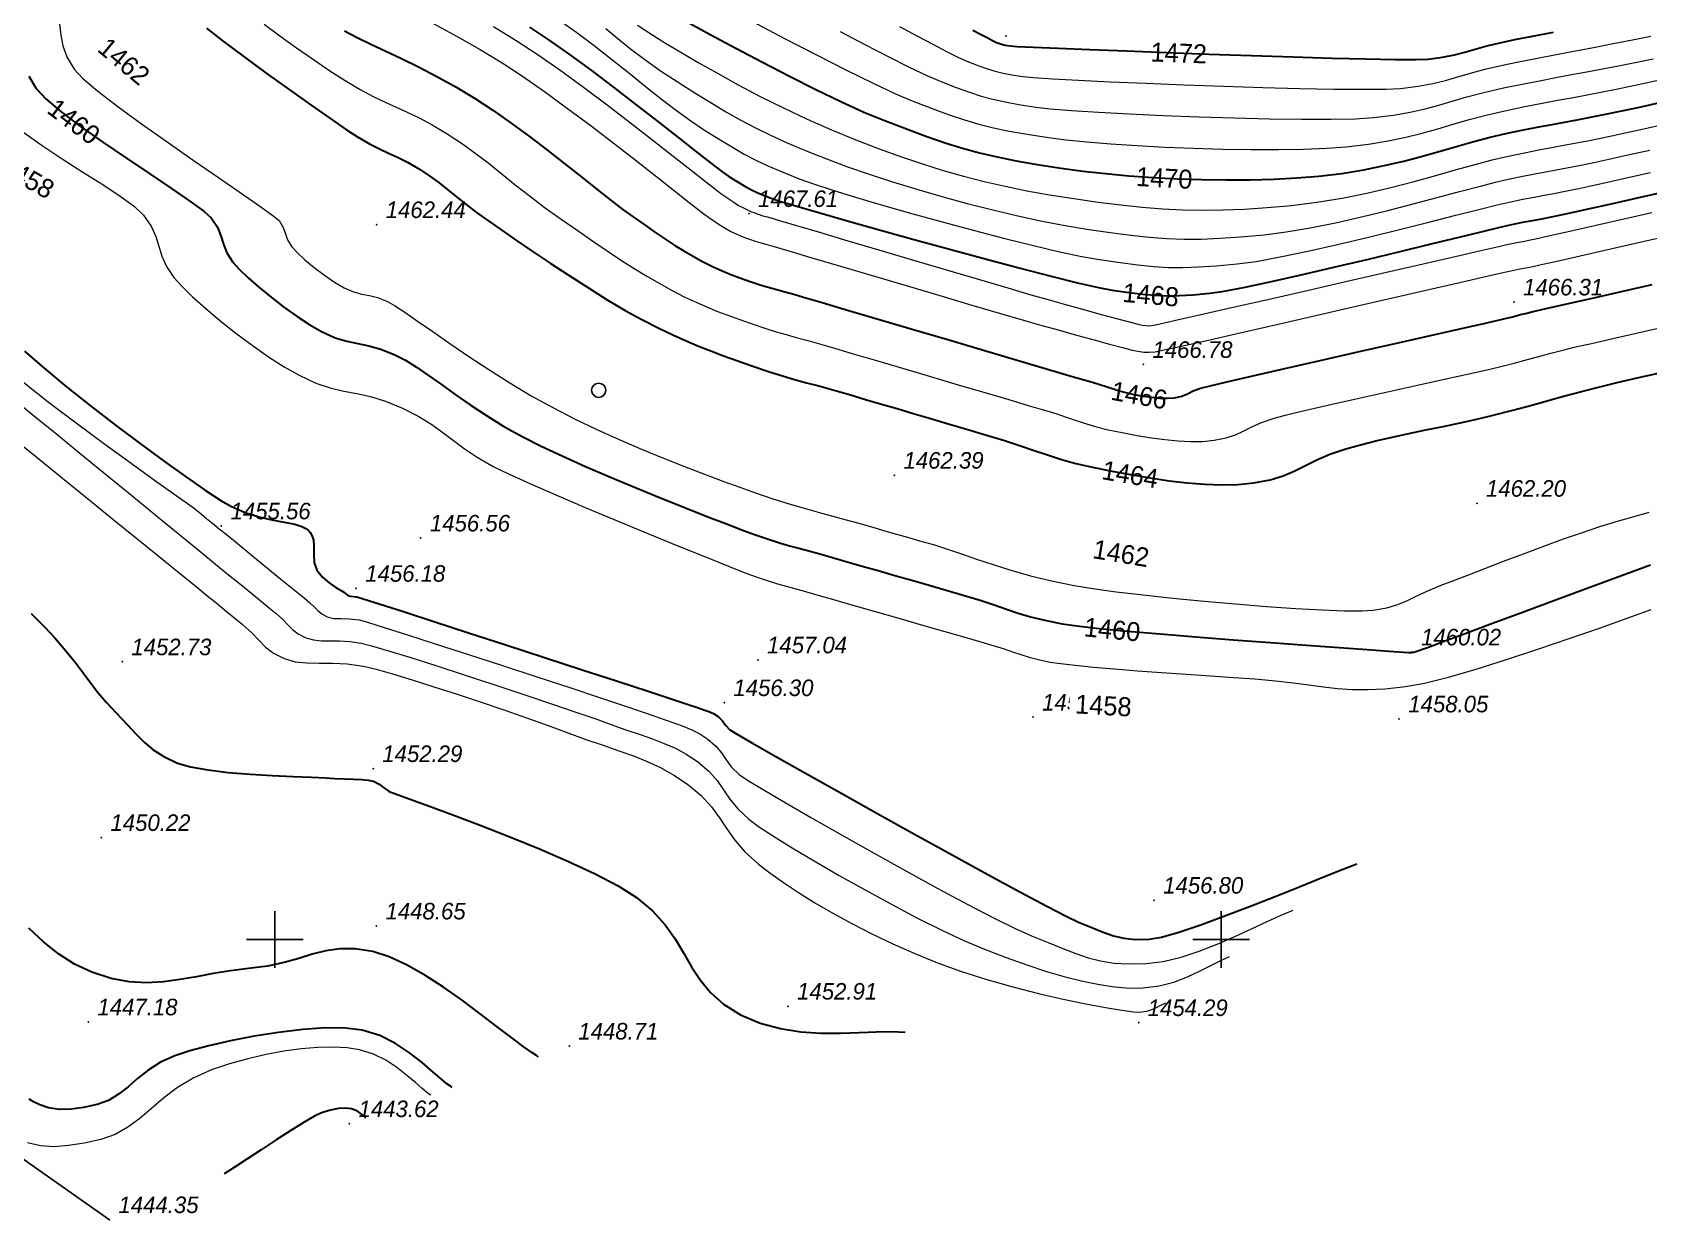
# Model space of a CAD drawing. Header units: millimetres. Extents: x 474337 to 1180020, y 4124662 to 4776603.
# Drawn here: x 861479 to 946882, y 4278740 to 4341484 of the extents above; entities that cross this region are included whole.
import ezdxf

# ---------------------------------------------------------------- set-up
doc = ezdxf.new("R2010")
doc.units = ezdxf.units.MM
doc.header["$PDMODE"] = 32
doc.header["$PDSIZE"] = 0.33
for name, color, linetype in [('(001) Сетка', 92, 'Continuous'), ('(004) Точки рельефа', 7, 'Continuous'), ('(014) Водопровод', 5, 'ИК_Водопровод -------в--------'), ('(031) Горизонтали', 42, 'Continuous'), ('(038) Деревья', 7, 'Continuous')]:
    doc.layers.add(name, color=color, linetype=linetype)
doc.layers.add('(032) Горизонтали утолщенные', color=32, linetype='Continuous', lineweight=30)
doc.layers.add('(042) Бергштрих11', color=32, linetype='Continuous', lineweight=30)
doc.styles.add('D-431', font='')
doc.styles.add('P-131', font='')
doc.styles.get('D-431').set_extended_font_data('D431', italic=True)
doc.styles.get('P-131').set_extended_font_data('P131')
doc.linetypes.add('ИК_Водопровод -------в--------', pattern='A,9,-0.6,["В",Standard,S=1.2,R=0,X=0,Y=-0.6],-1.2', length=10.8)

# ---------------------------------------------------------------- blocks, each defined once
blk = doc.blocks.new('Setka')
at = {"layer": '(001) Сетка'}
for p, q in [((0, 1.5), (0, -1.5)), ((-1.5, 0), (1.5, 0))]:
    blk.add_line(p, q, dxfattribs=at)
blk = doc.blocks.new('d')
at = {"layer": '(038) Деревья'}
blk.add_ellipse((0, 0), major_axis=(0.265, 0.265), ratio=1, start_param=5.497787, end_param=11.780972, dxfattribs=at)

msp = doc.modelspace()

# ---------------------------------------------------------------- linework, layer by layer
at = {"layer": '(004) Точки рельефа', "linetype": 'ByBlock', "lineweight": -2}
for p in [(912922, 4341293, 1470655), (899343, 4331907, 1466097), (879671, 4331322, 1460932), (939765, 4327233, 1464799), (920182, 4323932, 1465273), (907030, 4318079, 1460885), (937804, 4316596, 1460693), (871472, 4315402, 1454052), (882005, 4314761, 1455050), (878589, 4312102, 1454671), (934376, 4308740, 1458511), (866231, 4308219, 1451222), (899816, 4308321, 1455525), (898038, 4306061, 1454794), (914350, 4305295, 1456049), (933698, 4305202, 1456539), (879489, 4302577, 1450784), (865126, 4298934, 1448707), (920749, 4295622, 1455295), (879661, 4294259, 1447144), (901406, 4290022, 1451398), (864439, 4289192, 1445674), (919929, 4289154, 1452777), (889847, 4287913, 1447202), (878235, 4283811, 1442107), (865549, 4278740, 1442842)]:
    msp.add_point(p, dxfattribs=at)
at = {"layer": '(014) Водопровод', "elevation": 1476582, "flags": 128}
msp.add_lwpolyline([(740661, 4366690), (865549, 4278740)], dxfattribs=at)
at = {"layer": '(031) Горизонтали', "color": 42, "linetype": 'Continuous', "lineweight": 0}
for points, elevation in [([(860405, 4320098), (861640, 4319089), (862988, 4317992), (864378, 4316863), (865741, 4315759), (867005, 4314735), (868101, 4313848), (868958, 4313154), (869507, 4312708), (870136, 4312194), (870684, 4311747), (871175, 4311346), (871636, 4310970), (872091, 4310598), (872567, 4310210), (873070, 4309755), (873453, 4309355), (873807, 4309000), (874224, 4308681), (874794, 4308391), (875370, 4308225), (875978, 4308162), (876629, 4308155), (877337, 4308154), (878116, 4308113), (878978, 4307983), (879642, 4307823), (880513, 4307579), (881547, 4307268), (882702, 4306904), (883933, 4306504), (885196, 4306083), (886448, 4305656), (887643, 4305238), (888740, 4304846), (889693, 4304494), (890717, 4304122), (891634, 4303807), (892466, 4303524), (893235, 4303249), (893960, 4302958), (894664, 4302627), (895368, 4302232), (896092, 4301749), (896820, 4301148), (897361, 4300560), (897786, 4299978), (898172, 4299394), (898591, 4298798), (899118, 4298184), (899827, 4297541), (900450, 4297064), (901163, 4296558), (901957, 4296032), (902828, 4295491), (903769, 4294941), (904774, 4294391), (905837, 4293846), (906951, 4293313), (908110, 4292799), (909308, 4292310), (910575, 4291852), (911917, 4291429), (913288, 4291044), (914644, 4290700), (915941, 4290401), (917136, 4290150), (918183, 4289952), (919039, 4289808), (919659, 4289724), (919998, 4289701), (920429, 4289778), (920799, 4289920), (921109, 4290078), (921364, 4290197)], 1452990), ([(882527, 4285327), (882454, 4285375), (882306, 4285483), (882071, 4285672), (881734, 4285964), (881268, 4286366), (880746, 4286777), (880161, 4287163), (879504, 4287488), (878768, 4287718), (878115, 4287819), (877375, 4287861), (876562, 4287845), (875690, 4287773), (874774, 4287648), (873828, 4287471), (872866, 4287245), (871902, 4286971), (870951, 4286652), (869979, 4286221), (869152, 4285718), (868432, 4285174), (867780, 4284622), (867159, 4284094), (866531, 4283622), (865857, 4283239), (865099, 4282978), (864212, 4282785), (863396, 4282652), (862636, 4282598), (861915, 4282639), (861217, 4282793)], 1443990)]:
    msp.add_lwpolyline(points, dxfattribs=dict(at, elevation=elevation))
at = {"layer": '(032) Горизонтали утолщенные', "color": 32, "linetype": 'Continuous', "lineweight": 30}
for points, elevation in [([(861411, 4310779), (862137, 4310050), (862665, 4309491), (863256, 4308808), (863746, 4308193), (864170, 4307629), (864563, 4307098), (864961, 4306582), (865398, 4306061), (865909, 4305518), (866489, 4304915), (866965, 4304401), (867404, 4303958), (867870, 4303568), (868431, 4303212), (869151, 4302871), (869839, 4302667), (870757, 4302505), (871833, 4302378), (872992, 4302281), (874160, 4302209), (875265, 4302156), (876231, 4302118), (876986, 4302088), (877456, 4302062), (877979, 4302028), (878452, 4302012), (878869, 4301996), (879222, 4301966), (879503, 4301906), (879814, 4301753), (880040, 4301573), (880339, 4301374), (880665, 4301245), (881382, 4300982), (882417, 4300604), (883698, 4300131), (885150, 4299583), (886702, 4298977), (888280, 4298334), (889812, 4297673), (891223, 4297013), (892442, 4296373), (893394, 4295773), (894251, 4295058), (894914, 4294322), (895440, 4293578), (895887, 4292836), (896310, 4292109), (896766, 4291406), (897313, 4290741), (898007, 4290124), (898905, 4289566), (899944, 4289127), (901011, 4288839), (902086, 4288674), (903149, 4288602), (904180, 4288596), (905160, 4288625), (906068, 4288663), (906884, 4288679), (907589, 4288645)], 1450490), ([(888224, 4287340), (888113, 4287412), (887873, 4287575), (887475, 4287860), (886879, 4288304), (886047, 4288938), (885142, 4289626), (884186, 4290332), (883203, 4291021), (882217, 4291659), (881251, 4292209), (880330, 4292635), (879476, 4292904), (878537, 4293045), (877719, 4293046), (876979, 4292942), (876272, 4292765), (875554, 4292549), (874781, 4292329), (873910, 4292137), (872895, 4292007), (871942, 4291898), (871031, 4291746), (870148, 4291579), (869277, 4291424), (868406, 4291309), (867519, 4291263), (866603, 4291314), (865642, 4291488), (864624, 4291814), (863713, 4292244), (862864, 4292783), (862062, 4293421), (861293, 4294145)], 1446490), ([(883666, 4285730), (883575, 4285790), (883387, 4285927), (883090, 4286167), (882663, 4286535), (882074, 4287044), (881413, 4287565), (880672, 4288053), (879841, 4288464), (878910, 4288755), (878031, 4288865), (876964, 4288870), (875765, 4288788), (874492, 4288636), (873202, 4288430), (871953, 4288187), (870800, 4287924), (869803, 4287658), (869017, 4287406), (868245, 4287056), (867601, 4286642), (867045, 4286200), (866537, 4285763), (866038, 4285366), (865506, 4285041), (864903, 4284823), (864181, 4284669), (863524, 4284575), (862915, 4284562), (862337, 4284648), (861884, 4284801), (861544, 4284972), (861315, 4285115)], 1444490), ([(879108, 4284120), (879073, 4284144), (878999, 4284204), (878872, 4284314), (878668, 4284468), (878343, 4284606), (878031, 4284640), (877656, 4284617), (877226, 4284535), (876753, 4284389), (876392, 4284212), (875836, 4283886), (875143, 4283454), (874370, 4282958), (873575, 4282439), (872814, 4281940), (872145, 4281503), (871624, 4281169)], 1442490)]:
    msp.add_lwpolyline(points, dxfattribs=dict(at, elevation=elevation))
at = {"layer": '(042) Бергштрих11', "color": 32, "linetype": 'Continuous', "lineweight": 30}
for p, q in [((866893, 4339469, 1460490), (866587, 4339074, 1460490)), ((863397, 4336979, 1458490), (863096, 4336579, 1458490))]:
    msp.add_line(p, q, dxfattribs=at)

# ---------------------------------------------------------------- block references
at = {"layer": '(001) Сетка', "xscale": 999.9999999813735, "yscale": 999.9999999813735, "zscale": 999.9999999813735}
for p in [(874291, 4293540, -1510), (924291, 4293540, -1510)]:
    msp.add_blockref('Setka', p, dxfattribs=at)
at = {"layer": '(038) Деревья', "linetype": 'Continuous', "xscale": 999.9999999813735, "yscale": 999.9999999813735, "zscale": 999.9999999813735}
msp.add_blockref('d', (891407, 4322569, -1510), dxfattribs=at)

# ---------------------------------------------------------------- texts
at = {"layer": '(004) Точки рельефа', "linetype": 'ByBlock', "char_height": 875, "attachment_point": 4, "rotation": 0, "style": 'D-431'}
for s, insert in [('1462.44', (880152, 4332101, 1460932)), ('1467.61', (899825, 4332686, 1466097)), ('1466.31', (940246, 4328012, 1464799)), ('1466.78', (920664, 4324711, 1465273)), ('1462.39', (907511, 4318858, 1460885)), ('1462.20', (938286, 4317375, 1460693)), ('1455.56', (871954, 4316181, 1454052)), ('1456.56', (882487, 4315540, 1455050)), ('1456.18', (879071, 4312881, 1454671)), ('1452.73', (866712, 4308998, 1451222)), ('1457.04', (900298, 4309100, 1455525)), ('1460.02', (934858, 4309519, 1458511)), ('1456.30', (898520, 4306840, 1454794)), ('1457.56', (914832, 4306074, 1456049)), ('1458.05', (934180, 4305981, 1456539)), ('1452.29', (879971, 4303356, 1450784)), ('1450.22', (865608, 4299713, 1448707)), ('1456.80', (921231, 4296401, 1455295)), ('1448.65', (880143, 4295038, 1447144)), ('1452.91', (901888, 4290801, 1451398)), ('1447.18', (864921, 4289971, 1445674)), ('1454.29', (920411, 4289933, 1452777)), ('1448.71', (890328, 4288692, 1447202)), ('1443.62', (878717, 4284590, 1442107)), ('1444.35', (866031, 4279519, 1442842))]:
    msp.add_mtext(s, dxfattribs=dict(at, insert=insert))

# ---------------------------------------------------------------- wipeouts: each hides what was drawn before it
for points, z in [([(920232, 4339607), (923122, 4339501), (923187, 4341292), (920298, 4341398)], 1470490), ([(919453, 4333014), (922368, 4332858), (922465, 4334666), (919550, 4334822)], 1468490), ([(918715, 4326901), (921820, 4326632), (921976, 4328437), (918871, 4328705)], 1466490)]:
    msp.add_wipeout(points).translate(0, 0, z).dxf.layer = '(032) Горизонтали утолщенные'

# ---------------------------------------------------------------- next in the draw order: linework, layer by layer
at = {"layer": '(031) Горизонтали', "color": 42, "linetype": 'Continuous', "lineweight": 0}
for points, elevation in [([(882690, 4341931), (883930, 4341264), (885148, 4340575), (886302, 4339876), (887372, 4339173), (888539, 4338358), (889765, 4337466), (891011, 4336534), (892238, 4335596), (893407, 4334689), (894480, 4333846), (895418, 4333105), (896181, 4332499), (896732, 4332065), (897031, 4331839), (897433, 4331560), (897775, 4331331), (898085, 4331137), (898390, 4330965), (898666, 4330827), (898895, 4330728), (899116, 4330644), (899370, 4330553), (899677, 4330452), (899926, 4330384), (900238, 4330297), (900610, 4330187), (901452, 4329937), (902671, 4329575), (904172, 4329129), (905862, 4328628), (907647, 4328100), (909431, 4327572), (911122, 4327073), (912626, 4326632), (913848, 4326276), (914694, 4326033), (915685, 4325754), (916659, 4325482), (917578, 4325228), (918400, 4325004), (919086, 4324822), (919596, 4324695), (919889, 4324632), (920216, 4324590), (920479, 4324581), (920807, 4324604), (921196, 4324682), (922112, 4324884), (923461, 4325187), (925146, 4325569), (927072, 4326009), (929143, 4326482), (931264, 4326969), (933340, 4327445), (935274, 4327889), (936971, 4328279), (938335, 4328592), (939271, 4328807), (939684, 4328900), (940011, 4328966), (940266, 4329014), (940521, 4329062), (940848, 4329128), (941210, 4329208), (941963, 4329377), (943031, 4329619), (944337, 4329914), (945804, 4330246), (947355, 4330598)], 1465490), ([(889354, 4342114), (890250, 4341472), (891161, 4340785), (892075, 4340071), (892979, 4339352), (893862, 4338646), (894712, 4337973), (895517, 4337354), (896265, 4336808), (896944, 4336354), (897773, 4335836), (898470, 4335411), (899093, 4335052), (899700, 4334733), (900349, 4334426), (901097, 4334106), (902003, 4333746), (902747, 4333480), (903772, 4333147), (905025, 4332761), (906453, 4332339), (908004, 4331895), (909624, 4331444), (911262, 4331003), (912865, 4330587), (914379, 4330210), (915753, 4329888), (916932, 4329636), (917866, 4329471), (918958, 4329313), (919891, 4329194), (920718, 4329111), (921492, 4329065), (922268, 4329056), (923097, 4329083), (924034, 4329146), (925131, 4329244), (926147, 4329381), (927414, 4329613), (928869, 4329918), (930447, 4330276), (932082, 4330665), (933712, 4331066), (935270, 4331457), (936694, 4331819), (937917, 4332129), (938877, 4332369), (939508, 4332516), (940235, 4332666), (940828, 4332780), (941353, 4332878), (941879, 4332975), (942471, 4333089), (943198, 4333238), (943832, 4333376), (944713, 4333572), (945784, 4333813), (946986, 4334085)], 1466990), ([(899495, 4342068), (901225, 4341163), (902913, 4340291), (904494, 4339490), (905905, 4338794), (907083, 4338240), (907962, 4337864), (909020, 4337459), (909926, 4337127), (910734, 4336854), (911496, 4336628), (912267, 4336435), (913101, 4336262), (914050, 4336096), (915168, 4335922), (916089, 4335804), (917202, 4335693), (918469, 4335590), (919855, 4335499), (921324, 4335421), (922840, 4335359), (924366, 4335314), (925867, 4335289), (927306, 4335286), (928648, 4335307), (929856, 4335354), (930895, 4335430), (932071, 4335570), (933112, 4335741), (934047, 4335939), (934911, 4336157), (935734, 4336390), (936550, 4336630), (937391, 4336872), (938288, 4337110), (939274, 4337337), (940346, 4337559), (941255, 4337739), (942056, 4337891), (942803, 4338029), (943550, 4338167), (944351, 4338318), (945260, 4338498), (946332, 4338719), (947479, 4338965)], 1468990), ([(885855, 4341783), (887049, 4341060), (888157, 4340332), (889352, 4339498), (890596, 4338593), (891856, 4337651), (893092, 4336705), (894269, 4335792), (895347, 4334946), (896287, 4334202), (897049, 4333598), (897588, 4333173), (897852, 4332973), (898222, 4332717), (898538, 4332505), (898800, 4332341), (899047, 4332202), (899259, 4332096), (899423, 4332024), (899599, 4331958), (899824, 4331878), (900081, 4331793), (900299, 4331734), (900625, 4331643), (901008, 4331529), (901851, 4331279), (903069, 4330917), (904571, 4330471), (906260, 4329970), (908044, 4329442), (909828, 4328915), (911518, 4328417), (913019, 4327976), (914237, 4327620), (915077, 4327379), (916063, 4327102), (917034, 4326831), (917948, 4326578), (918763, 4326356), (919436, 4326178), (919912, 4326059), (920125, 4326013), (920331, 4325987), (920455, 4325982), (920619, 4325994), (920907, 4326052), (921808, 4326250), (923152, 4326553), (924835, 4326934), (926761, 4327374), (928831, 4327847), (930951, 4328333), (933026, 4328810), (934960, 4329254), (936657, 4329644), (938022, 4329957), (938961, 4330172), (939391, 4330269), (939743, 4330340), (940009, 4330390), (940254, 4330436), (940558, 4330498), (940905, 4330574), (941656, 4330743), (942723, 4330984), (944028, 4331280), (945495, 4331612), (947045, 4331963)], 1465990), ([(891774, 4341694), (892411, 4341165), (893091, 4340617), (893834, 4340047), (894663, 4339457), (895600, 4338843), (896539, 4338257), (897383, 4337737), (898165, 4337270), (898920, 4336842), (899683, 4336438), (900487, 4336043), (901368, 4335644), (902358, 4335226), (903493, 4334776), (904546, 4334384), (905696, 4333985), (906925, 4333586), (908212, 4333191), (909537, 4332808), (910881, 4332441), (912225, 4332099), (913547, 4331786), (914829, 4331508), (916050, 4331272), (917191, 4331084), (918437, 4330904), (919529, 4330762), (920511, 4330656), (921427, 4330588), (922322, 4330556), (923239, 4330561), (924224, 4330602), (925320, 4330678), (926572, 4330790), (927735, 4330937), (929004, 4331153), (930342, 4331425), (931717, 4331736), (933093, 4332071), (934436, 4332414), (935711, 4332751), (936885, 4333066), (937922, 4333342), (938788, 4333566), (939450, 4333721), (940227, 4333882), (940874, 4334009), (941444, 4334115), (941987, 4334215), (942557, 4334322), (943204, 4334449), (943982, 4334609), (944776, 4334780), (945781, 4335004), (946938, 4335264)], 1467490), ([(893457, 4341863), (894257, 4341333), (894934, 4340915), (895739, 4340430), (896659, 4339893), (897676, 4339317), (898776, 4338715), (899944, 4338101), (901164, 4337490), (902421, 4336894), (903699, 4336328), (904983, 4335805), (906224, 4335334), (907397, 4334910), (908519, 4334528), (909609, 4334186), (910686, 4333877), (911768, 4333599), (912874, 4333346), (914022, 4333114), (915230, 4332899), (916517, 4332697), (917798, 4332515), (918990, 4332365), (920116, 4332247), (921197, 4332161), (922257, 4332108), (923317, 4332087), (924401, 4332100), (925529, 4332145), (926726, 4332224), (928013, 4332337), (929352, 4332501), (930682, 4332723), (931990, 4332991), (933261, 4333290), (934484, 4333605), (935644, 4333922), (936728, 4334227), (937723, 4334505), (938615, 4334743), (939391, 4334927), (940313, 4335117), (941081, 4335268), (941756, 4335394), (942400, 4335512), (943076, 4335639), (943843, 4335789), (944765, 4335979), (945634, 4336166), (946627, 4336386), (947704, 4336628)], 1467990), ([(904166, 4341529), (905469, 4340842), (906699, 4340204), (907805, 4339648), (908739, 4339201), (909452, 4338894), (910288, 4338574), (910993, 4338320), (911621, 4338116), (912230, 4337950), (912874, 4337807), (913610, 4337673), (914493, 4337535), (915264, 4337447), (916391, 4337356), (917807, 4337263), (919444, 4337174), (921234, 4337091), (923109, 4337017), (925001, 4336957), (926842, 4336914), (928564, 4336891), (930099, 4336891), (931379, 4336919), (932336, 4336977), (933394, 4337103), (934285, 4337256), (935064, 4337432), (935786, 4337628), (936507, 4337841), (937283, 4338066), (938167, 4338301), (939215, 4338543), (940196, 4338746), (941109, 4338928), (941971, 4339094), (942801, 4339250), (943618, 4339402), (944439, 4339556), (945284, 4339718), (946170, 4339894), (947116, 4340089)], 1469490), ([(907303, 4341798), (908221, 4341301), (909052, 4340852), (909789, 4340464), (910422, 4340150), (910941, 4339924), (911490, 4339714), (911944, 4339554), (912353, 4339430), (912768, 4339329), (913240, 4339239), (913819, 4339148), (914371, 4339096), (915375, 4339030), (916752, 4338956), (918424, 4338876), (920313, 4338794), (922339, 4338714), (924424, 4338640), (926489, 4338575), (928457, 4338523), (930248, 4338488), (931784, 4338474), (932987, 4338485), (933777, 4338523), (934711, 4338638), (935482, 4338780), (936155, 4338944), (936795, 4339127), (937465, 4339324), (938231, 4339533), (939157, 4339748), (940002, 4339922), (940927, 4340105), (941911, 4340295), (942933, 4340490), (943973, 4340687), (945010, 4340885), (946024, 4341081), (946994, 4341273)], 1469990)]:
    msp.add_lwpolyline(points, dxfattribs=dict(at, elevation=elevation))
at = {"layer": '(032) Горизонтали утолщенные', "color": 32, "linetype": 'Continuous', "lineweight": 30}
for points, elevation in [([(896041, 4342049), (897292, 4341367), (898644, 4340641), (900054, 4339898), (901479, 4339163), (902877, 4338463), (904204, 4337825), (905417, 4337273), (906472, 4336835), (907674, 4336375), (908738, 4335984), (909706, 4335652), (910621, 4335367), (911523, 4335121), (912455, 4334902), (913458, 4334700), (914573, 4334506), (915842, 4334309), (916985, 4334154), (918179, 4334018), (919414, 4333904), (920678, 4333812), (921962, 4333743), (923253, 4333699), (924542, 4333680), (925818, 4333688), (927069, 4333724), (928284, 4333789), (929454, 4333883), (930674, 4334029), (931826, 4334217), (932915, 4334438), (933949, 4334682), (934933, 4334941), (935873, 4335205), (936777, 4335466), (937651, 4335713), (938500, 4335938), (939332, 4336132), (940277, 4336328), (941077, 4336486), (941783, 4336620), (942440, 4336741), (943098, 4336862), (943804, 4336996), (944604, 4337154), (945549, 4337349), (946494, 4337552), (947480, 4337769)], 1468490), ([(887756, 4341753), (888760, 4341091), (889860, 4340317), (891022, 4339465), (892211, 4338568), (893390, 4337660), (894525, 4336774), (895580, 4335945), (896519, 4335205), (897307, 4334590), (897908, 4334131), (898287, 4333864), (898780, 4333557), (899180, 4333321), (899555, 4333124), (899976, 4332933), (900514, 4332717), (900983, 4332562), (901868, 4332295), (903097, 4331937), (904598, 4331509), (906299, 4331030), (908130, 4330521), (910018, 4330004), (911891, 4329498), (913679, 4329024), (915310, 4328602), (916711, 4328254), (917812, 4327999), (918540, 4327858), (919415, 4327733), (920149, 4327642), (920799, 4327586), (921422, 4327564), (922074, 4327575), (922811, 4327620), (923690, 4327697), (924452, 4327809), (925562, 4328022), (926946, 4328316), (928529, 4328671), (930239, 4329068), (932002, 4329485), (933744, 4329904), (935392, 4330304), (936872, 4330664), (938110, 4330965), (939033, 4331188), (939567, 4331311), (940226, 4331446), (940751, 4331546), (941231, 4331634), (941756, 4331734), (942415, 4331868), (942977, 4331991), (943860, 4332188), (944989, 4332442), (946293, 4332738), (947698, 4333057)], 1466490), ([(911178, 4341604), (911576, 4341393), (911923, 4341205), (912211, 4341054), (912431, 4340953), (912679, 4340861), (912884, 4340806), (913145, 4340761), (913501, 4340739), (914377, 4340699), (915690, 4340642), (917357, 4340573), (919294, 4340497), (921418, 4340416), (923648, 4340334), (925899, 4340256), (928090, 4340185), (930136, 4340125), (931954, 4340080), (933463, 4340053), (934579, 4340048), (935218, 4340070), (935991, 4340169), (936615, 4340293), (937164, 4340438), (937712, 4340599), (938332, 4340772), (939098, 4340953), (939808, 4341098), (940745, 4341283), (941850, 4341497)], 1470490)]:
    msp.add_lwpolyline(points, dxfattribs=dict(at, elevation=elevation))

# ---------------------------------------------------------------- next in the draw order: texts
at = {"layer": '(032) Горизонтали утолщенные', "style": 'P-131'}
for s, rotation, p in [('1472', 357.90714, (920549, 4339945, 1470490)), ('1470', 356.93133, (919776, 4333366, 1468490)), ('1468', 355.06621, (919049, 4327242, 1466490))]:
    msp.add_text(s, height=1000, rotation=rotation, dxfattribs=at).set_placement(p)

# ---------------------------------------------------------------- next in the draw order: wipeouts: each hides what was drawn before it
for points, z in [([(859230, 4333940), (861885, 4332426), (862782, 4334000), (860127, 4335513)], 1456490), ([(918050, 4321766), (921135, 4321217), (921452, 4323000), (918367, 4323549)], 1464490), ([(917574, 4317565), (920609, 4317052), (920911, 4318838), (917875, 4319351)], 1462490), ([(917098, 4313390), (920160, 4312881), (920457, 4314667), (917395, 4315176)], 1460490), ([(916673, 4309232), (919791, 4308934), (919963, 4310736), (916846, 4311035)], 1458490), ([(916236, 4305145), (919287, 4304973), (919390, 4306781), (916339, 4306953)], 1456490)]:
    msp.add_wipeout(points).translate(0, 0, z).dxf.layer = '(032) Горизонтали утолщенные'

# ---------------------------------------------------------------- next in the draw order: linework, layer by layer
at = {"layer": '(031) Горизонтали', "color": 42, "linetype": 'Continuous', "lineweight": 0}
for points, elevation in [([(873722, 4341920), (874555, 4341304), (875439, 4340668), (876336, 4340043), (877207, 4339456), (878012, 4338937), (878804, 4338465), (879494, 4338097), (880116, 4337798), (880704, 4337532), (881292, 4337267), (881913, 4336966), (882602, 4336596), (883392, 4336122), (884200, 4335589), (884936, 4335060), (885630, 4334529), (886307, 4333988), (886997, 4333433), (887726, 4332856), (888522, 4332251), (889414, 4331612), (890317, 4330985), (891141, 4330417), (891901, 4329901), (892611, 4329431), (893286, 4328998), (893941, 4328597), (894591, 4328220), (895251, 4327861), (895962, 4327497), (896583, 4327200), (897147, 4326952), (897685, 4326734), (898228, 4326531), (898809, 4326322), (899460, 4326091), (900184, 4325843), (900779, 4325657), (901311, 4325507), (901846, 4325365), (902449, 4325202), (903187, 4324992), (903865, 4324791), (904855, 4324499), (906080, 4324137), (907465, 4323728), (908932, 4323295), (910406, 4322860), (911810, 4322446), (913068, 4322075), (914103, 4321770), (914839, 4321554), (915561, 4321333), (916159, 4321134), (916683, 4320953), (917184, 4320787), (917712, 4320631), (918319, 4320480), (919055, 4320330), (919850, 4320186), (920605, 4320062), (921323, 4319962), (922009, 4319893), (922669, 4319860), (923306, 4319869), (923925, 4319927), (924553, 4320050), (925053, 4320218), (925489, 4320417), (925923, 4320635), (926420, 4320859), (927041, 4321077), (927684, 4321247), (928704, 4321492), (930007, 4321793), (931498, 4322130), (933085, 4322485), (934671, 4322838), (936164, 4323169), (937469, 4323460), (938493, 4323691), (939140, 4323843), (939773, 4324004), (940287, 4324143), (940740, 4324269), (941193, 4324396), (941707, 4324534), (942340, 4324694), (942944, 4324838), (943853, 4325047), (944996, 4325308), (946303, 4325603), (947704, 4325919)], 1463490), ([(861025, 4322977), (862405, 4321891), (863859, 4320788), (865314, 4319713), (866697, 4318710), (867936, 4317825), (868956, 4317100), (869686, 4316582), (870052, 4316314), (870422, 4316017), (870707, 4315783), (870992, 4315548), (871359, 4315247), (871715, 4314956), (872296, 4314482), (873024, 4313887), (873821, 4313236), (874610, 4312592), (875313, 4312018), (875852, 4311578), (876149, 4311336), (876395, 4311109), (876579, 4310915), (876774, 4310747), (877052, 4310599), (877406, 4310515), (877795, 4310503), (878236, 4310498), (878747, 4310434), (879183, 4310311), (880066, 4310038), (881309, 4309645), (882825, 4309158), (884526, 4308608), (886326, 4308022), (888137, 4307430), (889873, 4306859), (891446, 4306338), (892769, 4305896), (893756, 4305562), (894319, 4305363), (894916, 4305148), (895435, 4304971), (895897, 4304808), (896326, 4304631), (896743, 4304417), (897171, 4304139), (897600, 4303766), (897890, 4303402), (898133, 4303037), (898418, 4302661), (898835, 4302264), (899270, 4301972), (900099, 4301464), (901250, 4300784), (902651, 4299973), (904230, 4299072), (905917, 4298122), (907639, 4297166), (909325, 4296246), (910902, 4295402), (912301, 4294676), (913448, 4294111), (914272, 4293747), (915157, 4293392), (915923, 4293076), (916612, 4292804), (917264, 4292581), (917921, 4292412), (918622, 4292300), (919410, 4292252), (920324, 4292270), (921230, 4292384), (922173, 4292612), (923132, 4292926), (924087, 4293299), (925018, 4293704), (925905, 4294113), (926728, 4294498), (927467, 4294833), (928102, 4295090)], 1453990), ([(860408, 4322169), (861522, 4321260), (862768, 4320242), (864089, 4319163), (865429, 4318068), (866731, 4317003), (867939, 4316016), (868996, 4315152), (869846, 4314457), (870433, 4313978), (871163, 4313382), (871852, 4312819), (872491, 4312298), (873070, 4311824), (873581, 4311407), (874013, 4311054), (874358, 4310773), (874711, 4310453), (874980, 4310172), (875229, 4309923), (875522, 4309699), (875923, 4309495), (876328, 4309378), (876754, 4309334), (877212, 4309329), (877710, 4309328), (878257, 4309299), (878862, 4309208), (879409, 4309066), (880304, 4308802), (881475, 4308439), (882849, 4308003), (884352, 4307517), (885912, 4307006), (887455, 4306495), (888909, 4306007), (890201, 4305567), (891258, 4305199), (892006, 4304928), (892845, 4304625), (893587, 4304372), (894253, 4304142), (894869, 4303911), (895455, 4303651), (896035, 4303338), (896631, 4302944), (897231, 4302438), (897657, 4301944), (897996, 4301454), (898331, 4300956), (898748, 4300442), (899331, 4299903), (899855, 4299523), (900638, 4299010), (901634, 4298390), (902797, 4297694), (904083, 4296948), (905444, 4296181), (906836, 4295422), (908212, 4294699), (909527, 4294041), (910735, 4293474), (911790, 4293029), (912940, 4292592), (914033, 4292202), (915072, 4291862), (916055, 4291573), (916984, 4291338), (917859, 4291159), (918680, 4291040), (919447, 4290981), (920161, 4290986), (921011, 4291094), (921792, 4291299), (922507, 4291569), (923157, 4291872), (923744, 4292173), (924268, 4292441), (924733, 4292643)], 1453490)]:
    msp.add_lwpolyline(points, dxfattribs=dict(at, elevation=elevation))
at = {"layer": '(032) Горизонтали утолщенные', "color": 32, "linetype": 'Continuous', "lineweight": 30}
for points, elevation in [([(870681, 4341706), (871585, 4341003), (872664, 4340193), (873843, 4339329), (875048, 4338460), (876206, 4337638), (877243, 4336913), (878086, 4336337), (878661, 4335960), (879289, 4335592), (879819, 4335323), (880300, 4335104), (880781, 4334885), (881310, 4334615), (881937, 4334246), (882489, 4333880), (882978, 4333522), (883436, 4333163), (883896, 4332792), (884390, 4332397), (884949, 4331970), (885605, 4331498), (886240, 4331058), (887013, 4330526), (887892, 4329927), (888846, 4329285), (889846, 4328627), (890860, 4327975), (891858, 4327355), (892809, 4326792), (893682, 4326309), (894550, 4325863), (895319, 4325490), (896019, 4325173), (896678, 4324897), (897327, 4324644), (897995, 4324397), (898711, 4324142), (899504, 4323860), (900377, 4323559), (901108, 4323327), (901756, 4323138), (902378, 4322969), (903031, 4322796), (903773, 4322594), (904662, 4322339), (905508, 4322089), (906339, 4321843), (907170, 4321597), (908016, 4321347), (908891, 4321088), (909810, 4320817), (910789, 4320529), (911842, 4320221), (912841, 4319916), (913683, 4319639), (914422, 4319385), (915111, 4319151), (915802, 4318930), (916549, 4318720), (917405, 4318514), (918422, 4318309), (919512, 4318112), (920553, 4317936), (921548, 4317789), (922504, 4317675), (923425, 4317601), (924315, 4317573), (925180, 4317597), (926024, 4317680), (926879, 4317840), (927577, 4318054), (928180, 4318308), (928750, 4318589), (929350, 4318886), (930042, 4319185), (930888, 4319475), (931652, 4319688), (932467, 4319892), (933323, 4320089), (934208, 4320281), (935110, 4320471), (936017, 4320661), (936920, 4320853), (937805, 4321049), (938663, 4321253), (939636, 4321499), (940442, 4321714), (941149, 4321910), (941822, 4322099), (942528, 4322294), (943334, 4322508), (944308, 4322754), (945225, 4322975), (946270, 4323218), (947401, 4323476)], 1462490), ([(877968, 4341563), (878635, 4341217), (879363, 4340865), (880149, 4340496), (880989, 4340099), (881882, 4339662), (882825, 4339174), (883814, 4338623), (884847, 4337999), (885808, 4337368), (886782, 4336685), (887756, 4335970), (888712, 4335241), (889636, 4334521), (890511, 4333827), (891323, 4333181), (892056, 4332602), (892694, 4332110), (893222, 4331725), (893855, 4331287), (894425, 4330895), (894946, 4330543), (895433, 4330226), (895898, 4329936), (896356, 4329667), (896821, 4329413), (897418, 4329111), (897922, 4328881), (898387, 4328693), (898867, 4328517), (899415, 4328322), (899940, 4328144), (900362, 4328016), (900751, 4327910), (901178, 4327796), (901713, 4327644), (902228, 4327492), (903204, 4327204), (904547, 4326808), (906164, 4326331), (907962, 4325800), (909849, 4325243), (911731, 4324688), (913517, 4324161), (915113, 4323690), (916427, 4323303), (917365, 4323026), (917836, 4322888), (918263, 4322755), (918601, 4322639), (918910, 4322537), (919252, 4322443), (919687, 4322350), (920171, 4322264), (920621, 4322197), (921043, 4322154), (921443, 4322144), (921826, 4322173), (922217, 4322262), (922513, 4322389), (922807, 4322534), (923194, 4322678), (923641, 4322789), (924602, 4323015), (925974, 4323331), (927653, 4323715), (929533, 4324144), (931512, 4324594), (933485, 4325042), (935348, 4325464), (936996, 4325838), (938327, 4326139), (939236, 4326346), (939618, 4326434), (939888, 4326504), (940102, 4326564), (940372, 4326634), (940704, 4326711), (941459, 4326883), (942556, 4327132), (943911, 4327438), (945442, 4327785), (947065, 4328152)], 1464490), ([(861067, 4324637), (862105, 4323732), (863286, 4322755), (864561, 4321739), (865881, 4320720), (867198, 4319730), (868461, 4318803), (869621, 4317975), (870630, 4317279), (871438, 4316748), (871995, 4316418), (872718, 4316101), (873443, 4315881), (874141, 4315727), (874784, 4315605), (875344, 4315485), (875713, 4315368), (875934, 4315258), (876051, 4315170), (876100, 4315120), (876160, 4315048), (876251, 4314898), (876330, 4314661), (876361, 4314330), (876349, 4313903), (876367, 4313476), (876511, 4313066), (876803, 4312698), (877158, 4312393), (877509, 4312154), (877792, 4311988), (877941, 4311899), (878055, 4311788), (878180, 4311703), (878304, 4311680), (878452, 4311678), (878631, 4311659), (878965, 4311555), (879813, 4311283), (881085, 4310872), (882686, 4310353), (884524, 4309757), (886506, 4309112), (888540, 4308450), (890532, 4307800), (892391, 4307194), (894023, 4306660), (895336, 4306229), (896236, 4305931), (896632, 4305797), (896959, 4305681), (897229, 4305587), (897469, 4305483), (897710, 4305335), (897949, 4305102), (898106, 4304871), (898339, 4304626), (898687, 4304414), (899525, 4303929), (900768, 4303221), (902330, 4302338), (904127, 4301327), (906074, 4300238), (908086, 4299118), (910077, 4298016), (911963, 4296980), (913658, 4296059), (915079, 4295300), (916139, 4294753), (916753, 4294466), (917464, 4294179), (918059, 4293937), (918599, 4293746), (919144, 4293615), (919753, 4293549), (920487, 4293555), (921133, 4293667), (922050, 4293928), (923174, 4294307), (924441, 4294771), (925787, 4295288), (927148, 4295825), (928462, 4296351), (929662, 4296833), (930686, 4297239), (931470, 4297537)], 1454490)]:
    msp.add_lwpolyline(points, dxfattribs=dict(at, elevation=elevation))

# ---------------------------------------------------------------- next in the draw order: texts
at = {"layer": '(032) Горизонтали утолщенные', "style": 'P-131'}
for s, rotation, p in [('1458', 330.31713, (859677, 4334109, 1456490)), ('1466', 349.91981, (918413, 4322075, 1464490)), ('1464', 350.41797, (917935, 4317878, 1462490)), ('1462', 350.56317, (917458, 4313704, 1460490)), ('1460', 354.53712, (917011, 4309570, 1458490)), ('1458', 356.76362, (916560, 4305496, 1456490))]:
    msp.add_text(s, height=1000, rotation=rotation, dxfattribs=at).set_placement(p)

# ---------------------------------------------------------------- next in the draw order: wipeouts: each hides what was drawn before it
msp.add_wipeout([(861727, 4337157), (864230, 4335274), (865318, 4336721), (862815, 4338604)]).translate(0, 0, 1458490).dxf.layer = '(032) Горизонтали утолщенные'

# ---------------------------------------------------------------- next in the draw order: linework, layer by layer
at = {"layer": '(031) Горизонтали', "color": 42, "linetype": 'Continuous', "lineweight": 0, "elevation": 1457490}
msp.add_lwpolyline([(861035, 4336197), (862001, 4335497), (863064, 4334790), (864153, 4334097), (865198, 4333434), (866128, 4332822), (866873, 4332279), (867360, 4331824), (867760, 4331243), (868001, 4330703), (868164, 4330183), (868325, 4329660), (868564, 4329116), (868957, 4328528), (869373, 4328065), (869938, 4327514), (870621, 4326900), (871394, 4326250), (872228, 4325589), (873091, 4324944), (873956, 4324340), (874792, 4323803), (875570, 4323358), (876451, 4322951), (877225, 4322692), (877936, 4322524), (878629, 4322391), (879347, 4322235), (880135, 4322001), (881037, 4321631), (881901, 4321186), (882591, 4320759), (883176, 4320340), (883725, 4319919), (884305, 4319487), (884985, 4319033), (885835, 4318548), (886634, 4318157), (887764, 4317645), (889144, 4317042), (890696, 4316380), (892340, 4315691), (893998, 4315004), (895591, 4314352), (897039, 4313765), (898264, 4313274), (899187, 4312910), (899728, 4312705), (900353, 4312492), (900854, 4312340), (901317, 4312214), (901825, 4312078), (902461, 4311899), (902991, 4311746), (903805, 4311511), (904834, 4311215), (906007, 4310877), (907255, 4310518), (908508, 4310158), (909695, 4309817), (910748, 4309514), (911596, 4309270), (912168, 4309105), (912777, 4308919), (913270, 4308753), (913705, 4308604), (914143, 4308466), (914642, 4308336), (915261, 4308207), (915808, 4308125), (916584, 4308037), (917546, 4307944), (918655, 4307848), (919868, 4307751), (921145, 4307654), (922445, 4307560), (923727, 4307470), (924949, 4307387), (926071, 4307312), (927159, 4307221), (928100, 4307115), (928934, 4307003), (929704, 4306900), (930449, 4306816), (931213, 4306763), (932036, 4306753), (932959, 4306797), (934025, 4306909), (935038, 4307095), (936310, 4307415), (937775, 4307838), (939370, 4308337), (941029, 4308883), (942688, 4309449), (944282, 4310006), (945748, 4310526), (947020, 4310982)], dxfattribs=at)

# ---------------------------------------------------------------- next in the draw order: texts
at = {"layer": '(032) Горизонтали утолщенные', "style": 'P-131'}
msp.add_text('1460', height=1000, rotation=323.05234, dxfattribs=at).set_placement((862191, 4337269, 1458490))

# ---------------------------------------------------------------- next in the draw order: wipeouts: each hides what was drawn before it
msp.add_wipeout([(864391, 4340435), (866773, 4338445), (867934, 4339834), (865551, 4341824)]).translate(0, 0, 1460490).dxf.layer = '(032) Горизонтали утолщенные'

# ---------------------------------------------------------------- next in the draw order: linework, layer by layer
at = {"layer": '(031) Горизонтали', "color": 42, "linetype": 'Continuous', "lineweight": 0, "elevation": 1459490}
msp.add_lwpolyline([(862912, 4341936), (862989, 4341340), (863100, 4340770), (863310, 4340183), (863682, 4339538), (864139, 4339053), (864939, 4338379), (866002, 4337564), (867251, 4336653), (868604, 4335693), (869984, 4334732), (871312, 4333816), (872508, 4332991), (873493, 4332304), (874188, 4331802), (874514, 4331532), (874738, 4331174), (874850, 4330844), (874962, 4330513), (875183, 4330151), (875468, 4329846), (875880, 4329469), (876376, 4329058), (876914, 4328650), (877454, 4328280), (877953, 4327985), (878456, 4327766), (878884, 4327649), (879291, 4327570), (879726, 4327463), (880243, 4327262), (880618, 4327050), (881155, 4326698), (881835, 4326229), (882639, 4325668), (883547, 4325036), (884540, 4324359), (885599, 4323659), (886703, 4322958), (887835, 4322282), (888973, 4321653), (890127, 4321066), (891306, 4320503), (892493, 4319966), (893672, 4319459), (894826, 4318983), (895938, 4318542), (896992, 4318137), (897971, 4317771), (898859, 4317447), (899639, 4317167), (900607, 4316835), (901472, 4316561), (902260, 4316330), (902996, 4316128), (903706, 4315939), (904417, 4315748), (905153, 4315540), (905940, 4315312), (906580, 4315128), (907146, 4314965), (907713, 4314803), (908353, 4314620), (909140, 4314393), (909829, 4314179), (910571, 4313929), (911374, 4313652), (912244, 4313360), (913187, 4313063), (914211, 4312771), (915322, 4312496), (916526, 4312248), (917507, 4312088), (918741, 4311921), (920172, 4311752), (921740, 4311585), (923388, 4311425), (925059, 4311278), (926695, 4311149), (928237, 4311042), (929629, 4310963), (930812, 4310916), (931728, 4310907), (932321, 4310940), (933048, 4311075), (933629, 4311252), (934136, 4311466), (934639, 4311710), (935209, 4311979), (935915, 4312266), (936538, 4312500), (937319, 4312800), (938225, 4313149), (939220, 4313530), (940268, 4313928), (941336, 4314327), (942388, 4314710), (943390, 4315060), (944305, 4315363), (945239, 4315650), (946107, 4315901), (946913, 4316122)], dxfattribs=at)
at = {"layer": '(032) Горизонтали утолщенные', "color": 32, "linetype": 'Continuous', "lineweight": 30, "elevation": 1458490}
msp.add_lwpolyline([(861298, 4339165), (861680, 4338520), (862187, 4337965), (862997, 4337280), (864030, 4336503), (865208, 4335672), (866453, 4334825), (867686, 4334000), (868830, 4333235), (869805, 4332568), (870534, 4332036), (870937, 4331678), (871262, 4331188), (871442, 4330734), (871572, 4330292), (871750, 4329836), (872070, 4329340), (872410, 4328965), (872880, 4328514), (873450, 4328014), (874091, 4327489), (874772, 4326966), (875464, 4326472), (876137, 4326031), (876761, 4325672), (877482, 4325346), (878105, 4325155), (878682, 4325034), (879263, 4324918), (879899, 4324744), (880640, 4324446), (881195, 4324152), (881785, 4323782), (882415, 4323350), (883092, 4322867), (883822, 4322344), (884612, 4321795), (885468, 4321230), (886397, 4320661), (887404, 4320101), (888359, 4319621), (889478, 4319097), (890716, 4318545), (892031, 4317978), (893378, 4317414), (894714, 4316867), (895994, 4316353), (897175, 4315887), (898213, 4315486), (899064, 4315163), (899683, 4314936), (900381, 4314695), (900965, 4314509), (901483, 4314357), (901980, 4314221), (902502, 4314082), (903096, 4313922), (903807, 4313720), (904532, 4313509), (905323, 4313281), (906165, 4313039), (907045, 4312786), (907949, 4312527), (908861, 4312266), (909767, 4312005), (910654, 4311749), (911553, 4311476), (912296, 4311230), (912947, 4311005), (913569, 4310798), (914225, 4310603), (914979, 4310414), (915893, 4310227), (916667, 4310116), (917841, 4309986), (919335, 4309843), (921069, 4309692), (922962, 4309536), (924934, 4309382), (926905, 4309232), (928794, 4309093), (930521, 4308968), (932006, 4308863), (933169, 4308782), (933929, 4308730), (934205, 4308711), (934287, 4308704), (934369, 4308703), (934474, 4308732), (934678, 4308797), (934923, 4308879), (935244, 4308997), (936028, 4309288), (937185, 4309719), (938626, 4310255), (940262, 4310864), (942005, 4311511), (943765, 4312164), (945453, 4312788), (946981, 4313352)], dxfattribs=at)

# ---------------------------------------------------------------- next in the draw order: texts
at = {"layer": '(032) Горизонтали утолщенные', "style": 'P-131'}
msp.add_text('1462', height=1000, rotation=320.12898, dxfattribs=at).set_placement((864860, 4340523, 1460490))

doc.saveas('drawing.dxf')
